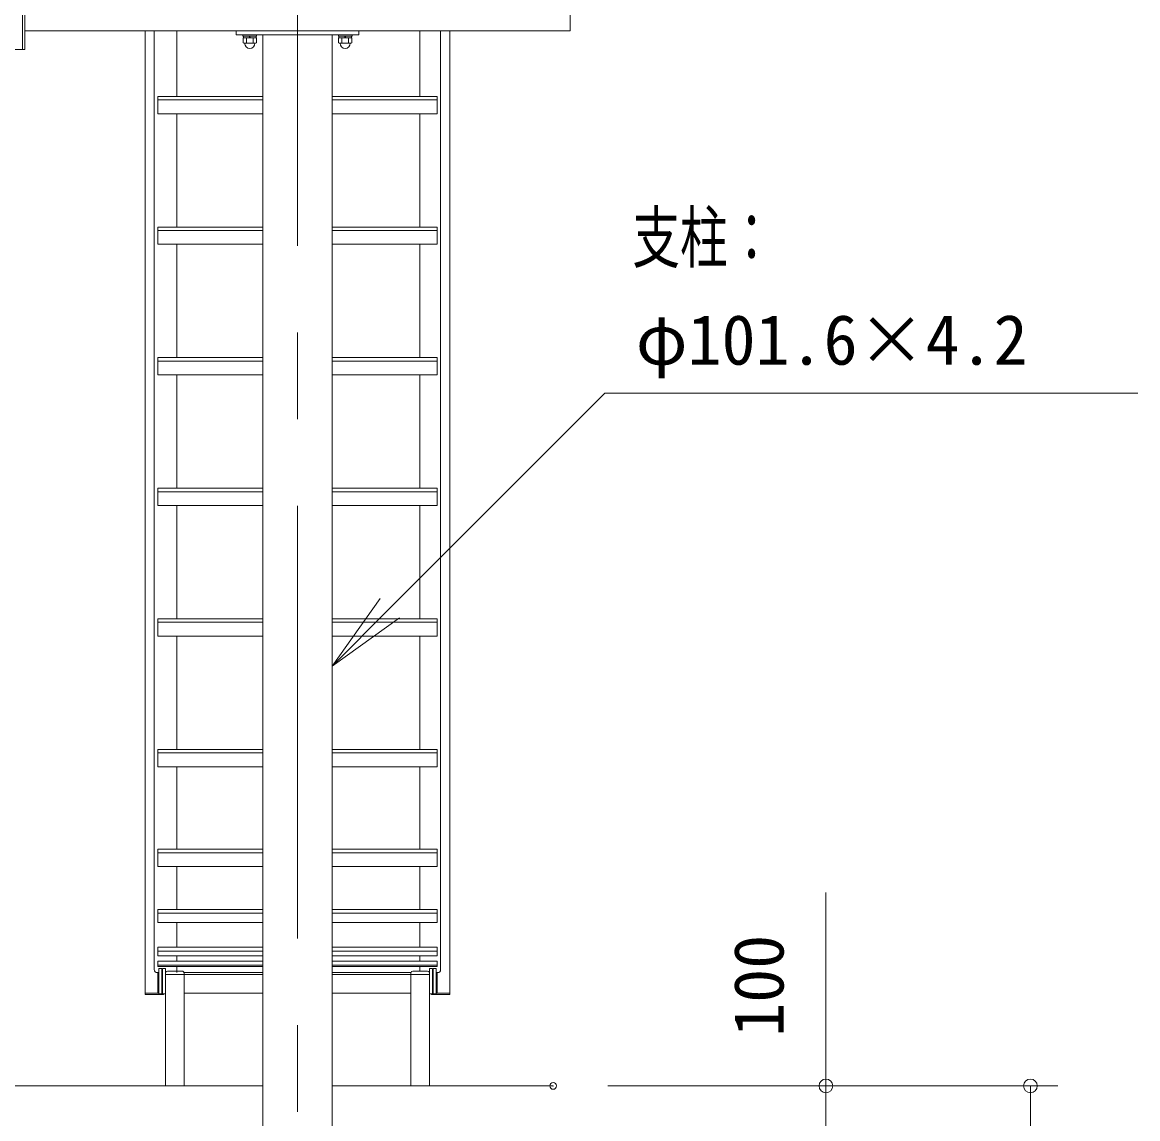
# Model space of a CAD drawing. Units: millimetres at full size, sheet at 1:20; details may follow other scales. Extents: x 10 to 16810, y -4 to 11884.
# Drawn here: x 8876 to 10512, y 3898 to 5506 of the extents above; entities that cross this region are included whole.
import ezdxf
from ezdxf.enums import TextEntityAlignment as Align

# ---------------------------------------------------------------- set-up
doc = ezdxf.new("R2010")
doc.units = ezdxf.units.MM
doc.header["$LTSCALE"] = 20
doc.header["$PDMODE"] = 32
doc.header["$PDSIZE"] = 10
doc.linetypes.add('USER1', pattern=[50.8, 31.75, -6.35, 6.35, -6.35])
doc.linetypes.add('USER2', pattern=[19.05, 12.7, -6.35])
doc.layers.add('LY_5', color=2, linetype='Continuous', lineweight=18)
doc.layers.add('LY_6', color=7, linetype='Continuous', lineweight=0)
doc.styles.add('ＭＳ ゴシック', font='')
doc.styles.get('ＭＳ ゴシック').set_extended_font_data('MS Gothic')

# ---------------------------------------------------------------- blocks, each defined once
blk = doc.blocks.new('-012-_DOTBLANK')
at = {"color": 7, "linetype": 'Continuous', "lineweight": 0}
blk.add_line((-0.5, 0), (-1, 0), dxfattribs=at)
blk.add_circle((0, 0), 0.5, dxfattribs=at)
blk = doc.blocks.new('-003-_U3')
at = {"color": 7, "linetype": 'Continuous', "lineweight": 0}
for p, q in [((-1, 0.1667), (0, 0)), ((0, 0), (-1, 0)), ((-1, -0.1667), (0, 0))]:
    blk.add_line(p, q, dxfattribs=at)

msp = doc.modelspace()

# ---------------------------------------------------------------- linework, layer by layer
at = {"layer": 'LY_5', "color": 7, "linetype": 'USER1', "lineweight": 0}
msp.add_line((9279.62, 3146.17), (9279.62, 6696.17), dxfattribs=at)
at = {"layer": 'LY_5', "color": 7, "linetype": 'USER2', "lineweight": 0}
msp.add_line((8876.42, 5546.17), (8876.42, 5466.17), dxfattribs=at)
at = {"layer": 'LY_5', "color": 7, "lineweight": 0}
for p, q in [((8879.62, 5546.17), (8879.62, 5466.17)), ((8879.62, 5493.87), (8879.62, 5538.87)), ((9679.62, 5538.87), (9679.62, 5493.87)), ((8879.62, 5493.87), (9679.62, 5493.87)), ((9056.02, 5493.87), (9056.02, 4082.36)), ((9069.62, 5493.87), (9069.62, 4116.96)), ((9228.82, 3346.17), (9228.82, 5487.87)), ((9330.42, 3346.17), (9330.42, 5487.87)), ((9489.62, 5493.87), (9489.62, 4116.96)), ((9503.22, 5493.87), (9503.22, 4082.36)), ((8879.62, 5466.17), (8834.62, 5466.17)), ((9086.02, 4109.66), (9113.22, 4109.66)), ((9228.82, 4112.36), (9113.14, 4112.36)), ((9446.11, 4112.36), (9330.42, 4112.36)), ((9473.22, 4109.66), (9446.02, 4109.66)), ((9485.02, 4112.36), (9483.22, 4112.36)), ((9228.82, 4082.36), (9113.22, 4082.36)), ((9446.02, 4082.36), (9330.42, 4082.36)), ((9228.82, 3946.17), (8101.14, 3946.17)), ((9654.62, 3946.17), (9330.42, 3946.17))]:
    msp.add_line(p, q, dxfattribs=at)
at = {"layer": 'LY_5'}
for p, q in [((9102.82, 5493.87), (9102.82, 5397.47)), ((9189.62, 5493.87), (9369.62, 5493.87)), ((9189.62, 5487.87), (9189.62, 5493.87)), ((9189.62, 5487.87), (9369.62, 5487.87)), ((9199.62, 5487.89), (9219.62, 5487.89)), ((9199.62, 5487.89), (9199.62, 5485.89)), ((9199.62, 5485.89), (9219.62, 5485.89)), ((9199.81, 5483.39), (9199.81, 5476.3)), ((9199.81, 5483.39), (9219.44, 5483.39)), ((9200.42, 5485.89), (9200.42, 5483.39)), ((9200.42, 5485.89), (9218.82, 5485.89)), ((9200.42, 5483.39), (9218.82, 5483.39)), ((9204.71, 5483.39), (9204.71, 5476.3)), ((9209.49, 5483.39), (9208.82, 5485.89)), ((9210.42, 5483.39), (9209.75, 5485.89)), ((9214.53, 5483.39), (9214.53, 5476.3)), ((9218.82, 5485.89), (9218.82, 5483.39)), ((9219.44, 5483.39), (9219.44, 5476.3)), ((9219.62, 5487.89), (9219.62, 5485.89)), ((9339.62, 5487.89), (9359.62, 5487.89)), ((9339.62, 5487.89), (9339.62, 5485.89)), ((9339.62, 5485.89), (9359.62, 5485.89)), ((9339.81, 5483.39), (9339.81, 5476.3)), ((9339.81, 5483.39), (9359.44, 5483.39)), ((9340.42, 5485.89), (9340.42, 5483.39)), ((9340.42, 5485.89), (9358.82, 5485.89)), ((9340.42, 5483.39), (9358.82, 5483.39)), ((9344.71, 5483.39), (9344.71, 5476.3)), ((9349.49, 5483.39), (9348.82, 5485.89)), ((9350.42, 5483.39), (9349.75, 5485.89)), ((9354.53, 5483.39), (9354.53, 5476.3)), ((9358.82, 5485.89), (9358.82, 5483.39)), ((9359.44, 5483.39), (9359.44, 5476.3)), ((9359.62, 5487.89), (9359.62, 5485.89)), ((9369.62, 5487.87), (9369.62, 5493.87)), ((9459.17, 5493.87), (9459.17, 5397.47)), ((9199.81, 5476.3), (9201.37, 5475.39)), ((9201.37, 5475.39), (9217.87, 5475.39)), ((9219.44, 5476.3), (9217.87, 5475.39)), ((9339.81, 5476.3), (9341.37, 5475.39)), ((9341.37, 5475.39), (9357.87, 5475.39)), ((9359.44, 5476.3), (9357.87, 5475.39)), ((9228.82, 5397.47), (9074.62, 5397.47)), ((9074.62, 5372.17), (9074.62, 5397.47)), ((9228.82, 5392.39), (9074.62, 5392.39)), ((9484.62, 5397.47), (9330.42, 5397.47)), ((9484.62, 5392.39), (9330.42, 5392.39)), ((9484.62, 5372.17), (9484.62, 5397.47)), ((9228.82, 5372.17), (9074.62, 5372.17)), ((9102.82, 5372.17), (9102.82, 5205.9)), ((9484.62, 5372.17), (9330.42, 5372.17)), ((9459.17, 5372.17), (9459.17, 5205.9)), ((9228.82, 5205.9), (9074.62, 5205.9)), ((9074.62, 5180.6), (9074.62, 5205.9)), ((9484.62, 5205.9), (9330.42, 5205.9)), ((9484.62, 5180.6), (9484.62, 5205.9)), ((9228.82, 5200.82), (9074.62, 5200.82)), ((9484.62, 5200.82), (9330.42, 5200.82)), ((9228.82, 5180.6), (9074.62, 5180.6)), ((9102.82, 5180.6), (9102.82, 5014.33)), ((9484.62, 5180.6), (9330.42, 5180.6)), ((9459.17, 5180.6), (9459.17, 5014.33)), ((9228.82, 5014.33), (9074.62, 5014.33)), ((9074.62, 4989.03), (9074.62, 5014.33)), ((9228.82, 5009.25), (9074.62, 5009.25)), ((9484.62, 5014.33), (9330.42, 5014.33)), ((9484.62, 5009.25), (9330.42, 5009.25)), ((9484.62, 4989.03), (9484.62, 5014.33)), ((9228.82, 4989.03), (9074.62, 4989.03)), ((9102.82, 4989.03), (9102.82, 4822.76)), ((9484.62, 4989.03), (9330.42, 4989.03)), ((9459.17, 4989.03), (9459.17, 4822.76)), ((9228.82, 4822.76), (9074.62, 4822.76)), ((9074.62, 4797.46), (9074.62, 4822.76)), ((9228.82, 4817.68), (9074.62, 4817.68)), ((9484.62, 4822.76), (9330.42, 4822.76)), ((9484.62, 4817.68), (9330.42, 4817.68)), ((9484.62, 4797.46), (9484.62, 4822.76)), ((9228.82, 4797.46), (9074.62, 4797.46)), ((9102.82, 4797.46), (9102.82, 4631.2)), ((9484.62, 4797.46), (9330.42, 4797.46)), ((9459.17, 4797.46), (9459.17, 4631.2)), ((9228.82, 4631.2), (9074.62, 4631.2)), ((9074.62, 4605.89), (9074.62, 4631.2)), ((9484.62, 4631.2), (9330.42, 4631.2)), ((9484.62, 4605.89), (9484.62, 4631.2)), ((9228.82, 4626.12), (9074.62, 4626.12)), ((9484.62, 4626.12), (9330.42, 4626.12)), ((9228.82, 4605.89), (9074.62, 4605.89)), ((9102.82, 4605.89), (9102.82, 4439.63)), ((9484.62, 4605.89), (9330.42, 4605.89)), ((9459.17, 4605.89), (9459.17, 4439.63)), ((9228.82, 4439.63), (9074.62, 4439.63)), ((9074.62, 4414.32), (9074.62, 4439.63)), ((9228.82, 4434.55), (9074.62, 4434.55)), ((9484.62, 4439.63), (9330.42, 4439.63)), ((9484.62, 4434.55), (9330.42, 4434.55)), ((9484.62, 4414.32), (9484.62, 4439.63)), ((9228.82, 4414.32), (9074.62, 4414.32)), ((9102.82, 4414.32), (9102.82, 4293.29)), ((9484.62, 4414.32), (9330.42, 4414.32)), ((9459.17, 4414.32), (9459.17, 4293.29)), ((9228.82, 4293.29), (9074.62, 4293.29)), ((9074.62, 4267.99), (9074.62, 4293.29)), ((9228.82, 4288.21), (9074.62, 4288.21)), ((9484.62, 4293.29), (9330.42, 4293.29)), ((9484.62, 4288.21), (9330.42, 4288.21)), ((9484.62, 4267.99), (9484.62, 4293.29)), ((9228.82, 4267.99), (9074.62, 4267.99)), ((9102.82, 4267.99), (9102.82, 4205)), ((9484.62, 4267.99), (9330.42, 4267.99)), ((9459.17, 4267.99), (9459.17, 4205)), ((9228.82, 4205), (9074.62, 4205)), ((9074.62, 4205), (9074.62, 4185.61)), ((9484.62, 4205), (9330.42, 4205)), ((9484.62, 4205), (9484.62, 4185.61)), ((9228.82, 4199.41), (9074.62, 4199.41)), ((9484.62, 4199.41), (9330.42, 4199.41)), ((9228.82, 4185.61), (9074.62, 4185.61)), ((9102.82, 4185.61), (9102.82, 4149.82)), ((9484.62, 4185.61), (9330.42, 4185.61)), ((9459.17, 4185.61), (9459.17, 4149.82)), ((9228.82, 4149.82), (9074.62, 4149.82)), ((9074.62, 4149.82), (9074.62, 4137.04)), ((9228.82, 4143.92), (9074.62, 4143.92)), ((9484.62, 4149.82), (9330.42, 4149.82)), ((9484.62, 4143.92), (9330.42, 4143.92)), ((9484.62, 4149.82), (9484.62, 4137.04)), ((9228.82, 4137.04), (9074.62, 4137.04)), ((9228.82, 4129.06), (9074.62, 4129.06)), ((9074.62, 4129.06), (9074.62, 4121.08)), ((9228.82, 4123.07), (9074.62, 4123.07)), ((9102.82, 4137.04), (9102.82, 4129.06)), ((9484.62, 4137.04), (9330.42, 4137.04)), ((9484.62, 4129.06), (9330.42, 4129.06)), ((9484.62, 4123.07), (9330.42, 4123.07)), ((9459.17, 4137.04), (9459.17, 4129.06)), ((9484.62, 4129.06), (9484.62, 4121.08)), ((9076.02, 4112.36), (9074.22, 4112.36)), ((9228.82, 4121.08), (9074.62, 4121.08)), ((9074.62, 4112.36), (9074.62, 4082.36)), ((9074.62, 4109.36), (9076.02, 4109.36)), ((9076.02, 4118.57), (9076.02, 4081.35)), ((9076.02, 4118.57), (9080.52, 4118.57)), ((9080.52, 4118.57), (9080.52, 4081.35)), ((9081.52, 4112.36), (9080.52, 4112.36)), ((9080.52, 4109.36), (9081.52, 4109.36)), ((9081.52, 4118.57), (9081.52, 4081.35)), ((9081.52, 4118.57), (9086.02, 4118.57)), ((9086.02, 4118.57), (9086.02, 4081.35)), ((9086.02, 4111.65), (9086.9, 4113.77)), ((9086.02, 4109.66), (9086.02, 4111.65)), ((9086.02, 4109.66), (9086.02, 3946.17)), ((9113.22, 4109.66), (9086.02, 4109.66)), ((9086.9, 4113.77), (9089.02, 4114.65)), ((9089.02, 4114.65), (9110.22, 4114.65)), ((9102.82, 4121.08), (9102.82, 4112.36)), ((9110.22, 4114.65), (9110.74, 4114.61)), ((9110.74, 4114.61), (9111.25, 4114.47)), ((9111.25, 4114.47), (9111.72, 4114.25)), ((9111.72, 4114.25), (9112.15, 4113.95)), ((9112.15, 4113.95), (9112.52, 4113.58)), ((9112.52, 4113.58), (9112.82, 4113.15)), ((9112.82, 4113.15), (9113.04, 4112.68)), ((9113.04, 4112.68), (9113.18, 4112.17)), ((9113.18, 4112.17), (9113.22, 4111.65)), ((9113.22, 4111.65), (9113.22, 4109.66)), ((9113.22, 4109.66), (9113.22, 3946.17)), ((9113.22, 4109.36), (9228.82, 4109.36)), ((9484.62, 4121.08), (9330.42, 4121.08)), ((9330.42, 4109.36), (9446.02, 4109.36)), ((9446.02, 4111.65), (9446.9, 4113.77)), ((9446.02, 4109.66), (9446.02, 4111.65)), ((9446.02, 4109.66), (9446.02, 3946.17)), ((9473.22, 4109.66), (9446.02, 4109.66)), ((9446.9, 4113.77), (9449.02, 4114.65)), ((9449.02, 4114.65), (9470.22, 4114.65)), ((9459.17, 4121.08), (9459.17, 4114.65)), ((9470.22, 4114.65), (9472.34, 4113.77)), ((9472.34, 4113.77), (9473.22, 4111.65)), ((9477.72, 4118.57), (9473.22, 4118.57)), ((9473.22, 4118.57), (9473.22, 4081.35)), ((9473.22, 4111.65), (9473.22, 4109.66)), ((9473.22, 4109.66), (9473.22, 3946.17)), ((9477.72, 4118.57), (9477.72, 4081.35)), ((9478.72, 4112.36), (9477.72, 4112.36)), ((9477.72, 4109.36), (9478.72, 4109.36)), ((9483.22, 4118.57), (9478.72, 4118.57)), ((9478.72, 4118.57), (9478.72, 4081.35)), ((9483.22, 4118.57), (9483.22, 4081.35)), ((9483.22, 4109.36), (9484.62, 4109.36)), ((9484.62, 4112.36), (9484.62, 4082.36)), ((9076.02, 4082.36), (9056.02, 4082.36)), ((9056.02, 4082.36), (9056.02, 4080.06)), ((9083.22, 4080.06), (9056.02, 4080.06)), ((9076.02, 4082.36), (9074.62, 4082.36)), ((9076.02, 4081.35), (9080.52, 4081.35)), ((9081.52, 4082.36), (9080.52, 4082.36)), ((9081.52, 4082.36), (9080.52, 4082.36)), ((9081.52, 4081.35), (9086.02, 4081.35)), ((9083.22, 4081.35), (9083.22, 4080.06)), ((9477.72, 4081.35), (9473.22, 4081.35)), ((9476.02, 4081.35), (9476.02, 4080.06)), ((9503.22, 4080.06), (9476.02, 4080.06)), ((9478.72, 4082.36), (9477.72, 4082.36)), ((9483.22, 4081.35), (9478.72, 4081.35)), ((9503.22, 4082.36), (9483.22, 4082.36)), ((9484.62, 4082.36), (9483.22, 4082.36)), ((9503.22, 4082.36), (9503.22, 4080.06))]:
    msp.add_line(p, q, dxfattribs=at)
for centre, radius, start, end in [((9202.26, 5480.55), 4.91, 240.00001, 299.99999), ((9209.62, 5475.39), 7.5, 180, 0), ((9209.62, 5489.17), 13.78, 249.136, 290.864), ((9216.98, 5480.55), 4.91, 240.00001, 299.99999), ((9342.26, 5480.55), 4.91, 240.00001, 299.99999), ((9349.62, 5475.39), 7.5, 180, 0), ((9349.62, 5489.17), 13.78, 249.136, 290.864), ((9356.98, 5480.55), 4.91, 240.00001, 299.99999)]:
    msp.add_arc(centre, radius, start, end, dxfattribs=at)
at = {"layer": 'LY_5', "color": 7, "lineweight": 0}
for centre, start, end in [((9074.22, 4116.96), 180, 270), ((9485.02, 4116.96), 270, 0)]:
    msp.add_arc(centre, 4.6, start, end, dxfattribs=at)
at = {"layer": 'LY_6'}
for p, q in [((9415.28, 4646.87), (9730.42, 4962.02)), ((9730.42, 4962.02), (9770.42, 4962.02)), ((9770.42, 4962.02), (10511.96, 4962.02)), ((10054.62, 4229.6), (10054.62, 3946.17)), ((10054.62, 3946.17), (10054.62, 4066.17)), ((9734.62, 3946.17), (10094.62, 3946.17)), ((9734.62, 3946.17), (10394.62, 3946.17)), ((10054.62, 3946.17), (10054.62, 3846.17)), ((10354.62, 3946.17), (10354.62, 3196.17))]:
    msp.add_line(p, q, dxfattribs=at)
msp.add_point((9654.62, 3946.17), dxfattribs=at)
msp.add_point((9654.62, 3946.17), dxfattribs=at)

# ---------------------------------------------------------------- block references
for name, p, xscale, yscale, rotation in [('-003-_U3', (9330.42, 4562.02), 120, 120, 225), ('-012-_DOTBLANK', (10054.62, 3946.17), 20, 20, 270), ('-012-_DOTBLANK', (10354.62, 3946.17), 20, 20, 90)]:
    msp.add_blockref(name, p, dxfattribs=dict(at, xscale=xscale, yscale=yscale, rotation=rotation))

# ---------------------------------------------------------------- texts
at = {"layer": 'LY_6', "style": 'ＭＳ ゴシック', "width": 0.7}
msp.add_text('支柱：', height=73.31, dxfattribs=at).set_placement((9770.68, 5132.02), align=Align.BOTTOM_LEFT)
at = {"layer": 'LY_6', "style": 'ＭＳ ゴシック'}
msp.add_text('φ101.6×4.2', height=73.31, dxfattribs=at).set_placement((9775.95, 4982.02), align=Align.BOTTOM_LEFT)
msp.add_text('100', height=73.31, rotation=90, dxfattribs=at).set_placement((10014.62, 4018.21), align=Align.BOTTOM_LEFT)

doc.saveas('drawing.dxf')
